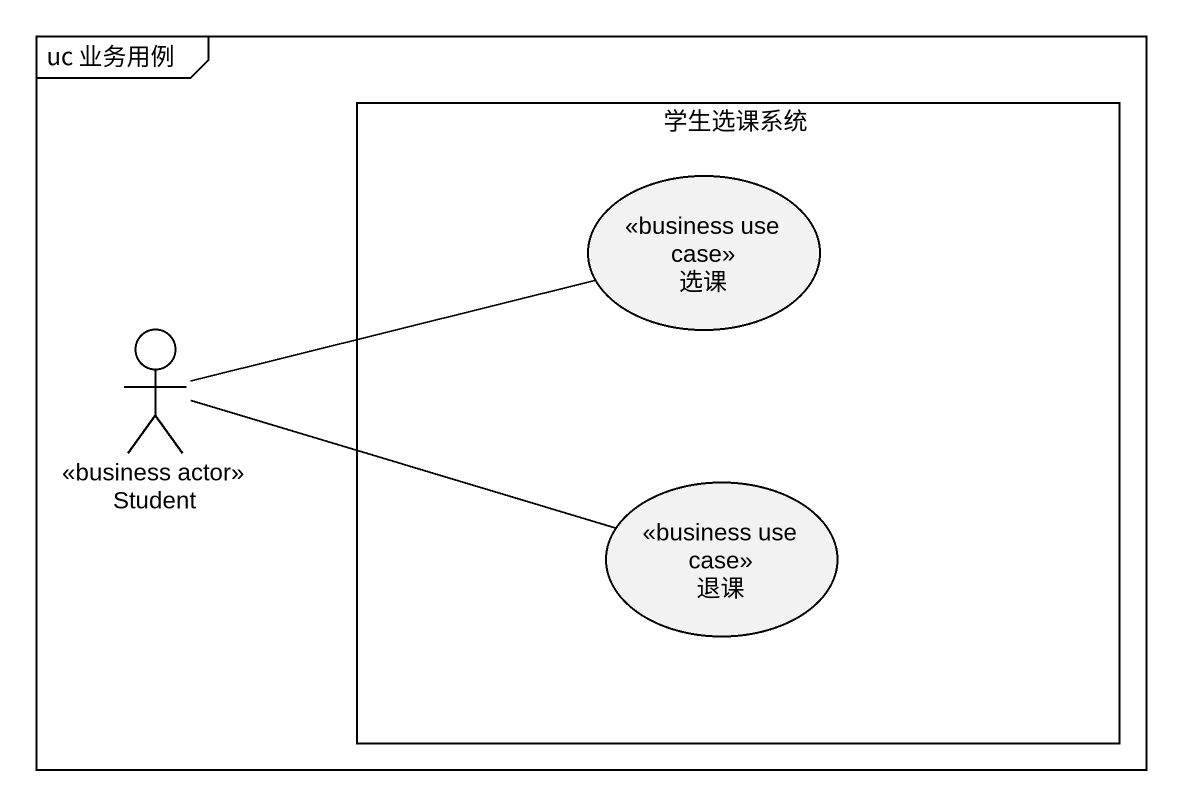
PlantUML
@startuml
mainframe uc 业务用例
rectangle 学生选课系统 {
  usecase 选课 <<business use case>>
  usecase 退课 <<business use case>>
}
actor Student <<business actor>>
Student -right- 选课
Student -right- 退课
@enduml
